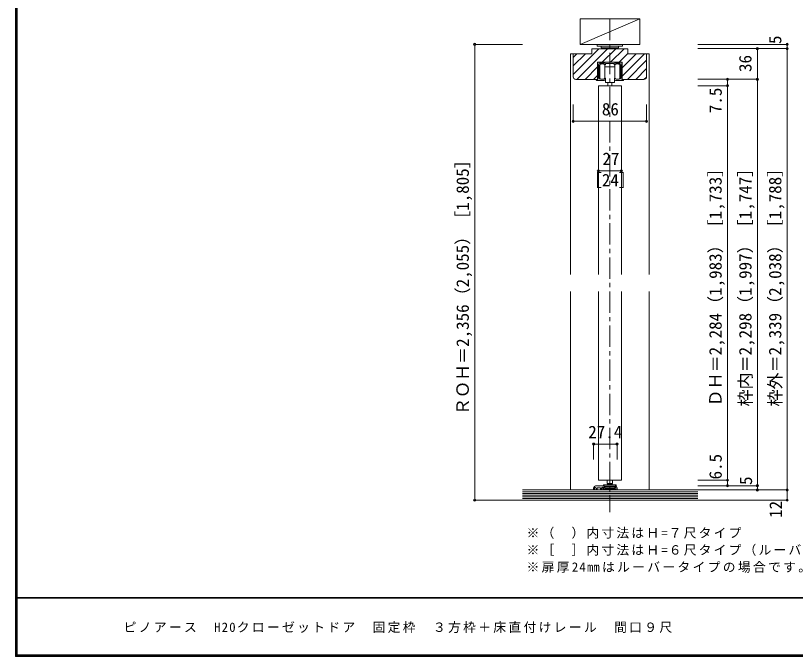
# Model space of a CAD drawing. Units: millimetres at full size, sheet at 1:5. Extents: x -973 to 977, y -718 to 696.
# Drawn here: x -973 to -59, y -701 to 51 of the extents above; entities that cross this region are included whole.
import ezdxf
from ezdxf.enums import TextEntityAlignment as Align

# ---------------------------------------------------------------- set-up
doc = ezdxf.new("R2010")
doc.units = ezdxf.units.MM
doc.header["$LTSCALE"] = 5
doc.header["$PDMODE"] = 32
doc.header["$PDSIZE"] = 2.5
doc.linetypes.add('CHAIN1', pattern=[8, 5, -1, 1, -1])
for name, color, linetype, lineweight in [('0-0_補助線', 7, 'Continuous', 9), ('0-1_通り芯', 4, 'CHAIN1', 9), ('0-3_仕上げ', 2, 'Continuous', 9), ('0-4_枠', 3, 'Continuous', 9), ('0-6_扉', 6, 'Continuous', 9), ('0-7_金物', 7, 'Continuous', 9), ('0-A_文字', 7, 'Continuous', 9), ('0-B_寸法', 7, 'Continuous', 9), ('0-C_ハッチ', 4, 'Continuous', 9), ('F-1_枠', 6, 'Continuous', 9)]:
    doc.layers.add(name, color=color, linetype=linetype, lineweight=lineweight)
doc.layers.add('F-A_文字', color=7, linetype='Continuous')
doc.styles.add('ＭＳ ゴシック', font='')
doc.styles.get('ＭＳ ゴシック').set_extended_font_data('MS Gothic')

# ---------------------------------------------------------------- blocks, each defined once
blk = doc.blocks.new('03')
at = {"layer": '0-0_補助線'}
for p, q in [((-7.33, -0.352), (-7.33, 0.348)), ((-6.83, 0.848), (3.17, 0.848)), ((-2.83, 6.407), (-2.83, 2.368)), ((-2.83, 2.368), (3.17, 2.368)), ((-1.58, 2.148), (-2.83, 2.368)), ((-2.33, 1.848), (-2.83, 1.348)), ((-2.83, 0.848), (-2.83, 1.348)), ((3.17, 1.348), (-2.83, 1.348)), ((-2.33, 1.848), (2.67, 1.848)), ((-1.58, 2.148), (1.92, 2.148)), ((-1.58, 2.148), (-1.58, 1.848)), ((1.92, 2.148), (3.17, 2.368)), ((1.92, 2.148), (1.92, 1.848)), ((3.17, 1.348), (2.67, 1.848)), ((3.17, 2.368), (3.17, 6.407)), ((3.17, 1.348), (3.17, 0.848)), ((3.17, 0.848), (7.17, 0.848)), ((7.67, 0.348), (7.67, -0.352)), ((-7.33, -0.352), (-6.459, -0.352)), ((-6.459, -0.352), (-5.008, -0.582)), ((-5.008, -0.582), (-4.88, -0.602)), ((-4.88, -1.752), (-4.88, -0.602)), ((-4.88, -0.613), (5.22, -0.613)), ((-4.88, -1.952), (5.22, -1.952)), ((-4.83, -3.452), (5.17, -3.452)), ((5.22, -0.602), (6.8, -0.352)), ((5.22, -0.602), (5.22, -1.752)), ((6.8, -0.352), (7.67, -0.352))]:
    blk.add_line(p, q, dxfattribs=at)
for points in [[(-5.63, -2.652), (-5.63, -1.952), (-5.08, -1.952)], [(-5.08, -1.952), (-4.88, -1.952), (-4.88, -1.752)], [(5.22, -1.752), (5.22, -1.952), (5.42, -1.952)], [(5.42, -1.952), (5.97, -1.952), (5.97, -2.652)]]:
    blk.add_lwpolyline(points, dxfattribs=at)
for centre, radius, start, end in [((-6.83, 0.348), 0.5, 90, 180), ((7.17, 0.348), 0.5, 0, 90), ((-4.83, -2.652), 0.8, 180, 270), ((5.17, -2.652), 0.8, 270, 0)]:
    blk.add_arc(centre, radius, start, end, dxfattribs=at)
blk = doc.blocks.new('04')
at = {"layer": '0-0_補助線', "lineweight": 18}
for p, q in [((-13.926, 10.332), (-13.926, -8.668)), ((-12.926, 11.332), (-11.926, 11.332)), ((-11.926, 11.332), (-11.926, 11.232)), ((-11.726, 9.832), (-7.026, 9.832)), ((-5.426, 11.332), (5.574, 11.332)), ((-4.876, 9.832), (-0.426, 9.832)), ((-4.876, 8.432), (-4.876, 9.832)), ((-0.426, 9.832), (0.074, 10.332)), ((8.024, 9.832), (7.174, 9.832)), ((8.024, 9.832), (11.874, 9.832)), ((14.074, 10.332), (14.074, -8.668)), ((-12.726, 8.832), (-12.726, -6.766)), ((-5.076, 8.232), (-5.193, 8.232)), ((-5.105, 8.232), (-5.076, 8.232)), ((5.341, 8.232), (5.224, 8.232)), ((12.874, 8.832), (12.874, -6.766)), ((-15.926, -9.368), (-15.926, -8.968)), ((-13.926, -8.668), (-15.626, -8.668)), ((-10.926, -8.566), (-8.726, -8.566)), ((-5.526, -8.183), (-5.526, -8.868)), ((5.674, -8.183), (5.674, -8.868)), ((8.874, -8.566), (11.074, -8.566)), ((14.074, -8.668), (15.774, -8.668)), ((16.074, -8.968), (16.074, -9.368)), ((-6.526, -9.868), (-15.426, -9.868)), ((-2.418, -12.566), (-2.418, -12.716)), ((-2.418, -12.716), (-2.418, -16.168)), ((2.582, -12.566), (2.582, -12.716)), ((2.582, -12.716), (2.582, -16.168)), ((15.574, -9.868), (6.674, -9.868))]:
    blk.add_line(p, q, dxfattribs=at)
at = {"layer": '0-0_補助線'}
for p, q in [((-11.718, 8.434), (-11.718, 4.184)), ((-11.718, 5.234), (-11.718, -0.366)), ((-11.718, 3.234), (-11.718, 4.184)), ((-11.718, -2.366), (-11.718, 3.234)), ((-5.726, 5.951), (-5.226, 5.951)), ((-5.718, 6.434), (-5.718, 8.434)), ((-5.718, 6.434), (-5.718, 4.184)), ((-5.718, 4.184), (-5.718, 3.234)), ((-5.718, 3.234), (-5.718, -2.366)), ((-4.726, 5.951), (-5.226, 5.951)), ((-4.726, 5.951), (-5.226, 5.951)), ((0.074, 5.951), (-4.726, 5.951)), ((0.074, 5.951), (-4.726, 5.951)), ((0.074, 5.951), (4.874, 5.951)), ((0.074, 5.951), (4.874, 5.951)), ((4.874, 5.951), (5.374, 5.951)), ((4.874, 5.951), (5.374, 5.951)), ((5.874, 5.951), (5.374, 5.951)), ((5.882, 8.434), (5.882, 6.434)), ((5.882, 4.184), (5.882, 6.434)), ((5.882, 3.234), (5.882, 4.184)), ((5.882, -2.366), (5.882, 3.234)), ((11.882, 4.184), (11.882, 8.434)), ((11.882, 4.184), (11.882, 3.234)), ((11.882, 3.234), (11.882, -2.366)), ((-11.718, -3.316), (-11.718, -2.366)), ((-11.718, -3.316), (-11.718, -7.566)), ((-5.226, -7.249), (-5.726, -7.249)), ((-5.718, -2.366), (-5.718, -3.316)), ((-5.718, -5.566), (-5.718, -3.316)), ((-5.718, -7.566), (-5.718, -5.566)), ((-5.226, -8.549), (-5.226, -7.249)), ((-5.226, -7.249), (-5.226, -8.549)), ((-5.226, -12.049), (-5.226, -8.549)), ((5.374, -7.249), (5.874, -7.249)), ((5.374, -8.549), (5.374, -7.249)), ((5.374, -7.249), (5.374, -8.549)), ((5.374, -12.049), (5.374, -8.549)), ((5.882, -3.316), (5.882, -2.366)), ((5.882, -3.316), (5.882, -5.566)), ((5.882, -5.566), (5.882, -7.566)), ((11.882, -2.366), (11.882, -3.316)), ((11.882, -7.566), (11.882, -3.316)), ((-4.726, -12.549), (-2.926, -12.549)), ((-2.926, -12.549), (0.074, -12.549)), ((-2.426, -12.549), (0.074, -12.549)), ((2.574, -12.549), (0.074, -12.549)), ((3.074, -12.549), (0.074, -12.549)), ((4.874, -12.549), (3.074, -12.549))]:
    blk.add_line(p, q, dxfattribs=at)
at = {"layer": '0-0_補助線', "lineweight": 18}
for points in [[(-11.626, 10.932), (-5.426, 10.932), (-5.426, 11.332)], [(0.074, 10.332), (0.574, 9.832), (5.024, 9.832), (5.024, 8.432)], [(5.574, 11.332), (5.574, 10.932), (11.774, 10.932)], [(12.074, 11.232), (12.074, 11.332), (13.074, 11.332)]]:
    blk.add_lwpolyline(points, dxfattribs=at)
for centre, radius, start, end in [((-12.926, 10.332), 1, 90, 180), ((-11.726, 8.832), 1, 90, 180), ((-11.626, 11.232), 0.3, 180, 270), ((-7.026, 8.082), 1.75, 7.76643, 90), ((7.174, 8.082), 1.75, 90, 172.23357), ((11.774, 11.232), 0.3, 270, 0), ((11.874, 8.832), 1, 0, 90), ((13.074, 10.332), 1, 0, 90), ((-5.193, 8.332), 0.1, 187.76643, 270), ((-5.076, 8.432), 0.2, 270, 0), ((5.224, 8.432), 0.2, 180, 270), ((5.341, 8.332), 0.1, 270, 352.23357), ((-15.626, -8.968), 0.3, 90, 180), ((-10.926, -6.766), 1.8, 180, 270), ((-8.726, -3.566), 5, 270, 301.23293), ((-6.526, -8.868), 1, 270, 0), ((-5.926, -8.183), 0.4, 0, 121.23293), ((6.074, -8.183), 0.4, 58.76707, 180), ((6.674, -8.868), 1, 180, 270), ((8.874, -3.566), 5, 238.76707, 270), ((11.074, -6.766), 1.8, 270, 0), ((15.774, -8.968), 0.3, 0, 90), ((-15.426, -9.368), 0.5, 180, 270), ((15.574, -9.368), 0.5, 270, 0)]:
    blk.add_arc(centre, radius, start, end, dxfattribs=at)
at = {"layer": '0-0_補助線'}
for centre, radius, start, end in [((-8.718, 4.434), 5, 53.1301, 126.8699), ((8.882, 4.434), 5, 53.1301, 126.8699), ((-8.718, -3.566), 5, 233.1301, 306.8699), ((8.882, -3.566), 5, 233.1301, 306.8699), ((-4.726, -12.049), 0.5, 180, 270), ((4.874, -12.049), 0.5, 270, 0)]:
    blk.add_arc(centre, radius, start, end, dxfattribs=at)

msp = doc.modelspace()

# ---------------------------------------------------------------- linework, layer by layer
at = {"layer": '0-0_補助線', "color": 2}
msp.add_line((-290.775, -23.524), (-290.775, -3.524), dxfattribs=at)
at = {"layer": '0-0_補助線'}
for p, q in [((-295.375, -505.5), (-295.375, -502.8)), ((-294.375, -505.5), (-294.375, -502.757)), ((-293.375, -500.8), (-289.675, -500.8)), ((-291.375, -505.5), (-291.375, -502.9)), ((-291.275, -502.8), (-287.475, -502.8)), ((-289.375, -501.1), (-289.675, -500.8)), ((-289.375, -501.1), (-289.075, -500.8)), ((-282.775, -500.8), (-289.075, -500.8)), ((-287.375, -505.5), (-287.375, -502.9)), ((-286.187, -503.362), (-285.187, -502.362)), ((-284.675, -502.574), (-284.675, -504.5)), ((-283.575, -502.1), (-283.575, -504.1)), ((-282.675, -501.8), (-283.275, -501.8)), ((-282.475, -501.1), (-282.475, -501.6)), ((-270.275, -501.1), (-270.275, -501.6)), ((-270.275, -501.1), (-270.275, -501.6)), ((-270.075, -501.8), (-269.475, -501.8)), ((-269.175, -502.1), (-269.175, -504.1)), ((-267.975, -502.8), (-267.975, -505.5)), ((-295.375, -505.5), (-294.375, -505.5)), ((-292.475, -505.5), (-291.375, -505.5)), ((-287.375, -505.5), (-286.275, -505.5)), ((-286.275, -505.5), (-286.275, -503.574)), ((-283.675, -505.5), (-267.975, -505.5)), ((-283.075, -504.6), (-276.675, -504.6)), ((-276.375, -504.9), (-276.675, -504.6))]:
    msp.add_line(p, q, dxfattribs=at)
at = {"layer": '0-0_補助線', "color": 6}
msp.add_line((-289.875, -494), (-262.875, -494), dxfattribs=at)
at = {"layer": '0-0_補助線', "color": 2}
msp.add_lwpolyline([(-290.775, -3.524), (-261.975, -3.524), (-261.975, -23.524)], dxfattribs=at)
at = {"layer": '0-0_補助線'}
for points in [[(-292.475, -505.5), (-292.475, -503.45), (-293.521, -502.404)], [(-276.375, -504.9), (-276.075, -504.6), (-269.675, -504.6)]]:
    msp.add_lwpolyline(points, dxfattribs=at)
for centre, radius, start, end in [((-293.375, -502.8), 2, 90, 180), ((-293.875, -502.757), 0.5, 45, 180), ((-291.275, -502.9), 0.1, 90, 180), ((-287.475, -502.9), 0.1, 0, 90), ((-284.975, -502.574), 0.3, 360, 135), ((-283.275, -502.1), 0.3, 90, 180), ((-282.775, -501.1), 0.3, 360, 90), ((-282.675, -501.6), 0.2, 270, 360), ((-269.975, -501.1), 0.3, 90, 180), ((-270.075, -501.6), 0.2, 180, 270), ((-269.975, -502.8), 2, 360, 90), ((-269.475, -502.1), 0.3, 0, 90), ((-285.975, -503.574), 0.3, 135, 180), ((-283.675, -504.5), 1, 180, 270), ((-283.075, -504.1), 0.5, 180, 270), ((-269.675, -504.1), 0.5, 270, 0)]:
    msp.add_arc(centre, radius, start, end, dxfattribs=at)
at = {"layer": '0-1_通り芯'}
msp.add_line((-276.375, 47.5), (-276.375, -531.472), dxfattribs=at)
at = {"layer": '0-3_仕上げ', "color": 4}
msp.add_line((-241.375, 47.5), (-311.375, 17.5), dxfattribs=at)
at = {"layer": '0-3_仕上げ'}
for p, q in [((-378.87, -505.5), (-173.347, -505.5)), ((-378.87, -517.5), (-173.347, -517.5))]:
    msp.add_line(p, q, dxfattribs=at)
at = {"layer": '0-3_仕上げ', "color": 7}
for p, q in [((-378.87, -507.5), (-173.347, -507.5)), ((-378.87, -509.5), (-173.347, -509.5)), ((-378.87, -511.5), (-173.347, -511.5)), ((-378.87, -513.5), (-173.347, -513.5)), ((-378.87, -515.5), (-173.347, -515.5))]:
    msp.add_line(p, q, dxfattribs=at)
at = {"layer": '0-3_仕上げ', "color": 4}
msp.add_lwpolyline([(-311.375, 17.5), (-241.375, 17.5), (-241.375, 47.5), (-311.375, 47.5)], close=True, dxfattribs=at)
at = {"layer": '0-4_枠'}
for p, q in [((-297.347, 12.476), (-297.347, 6.457)), ((-255.347, 12.476), (-297.347, 12.476)), ((-255.347, 12.476), (-255.347, 6.476)), ((-319.347, -20.524), (-319.347, 6.457)), ((-297.347, 6.457), (-319.347, 6.457)), ((-255.347, 6.457), (-233.347, 6.457)), ((-233.347, -20.524), (-233.347, 6.476)), ((-316.347, -23.524), (-290.775, -23.524)), ((-236.347, -23.524), (-261.975, -23.524))]:
    msp.add_line(p, q, dxfattribs=at)
at = {"layer": '0-4_枠', "color": 4}
for p, q in [((-319.347, 6.457), (-322.375, 6.457)), ((-322.375, 6.457), (-322.375, -252.5)), ((-233.347, 6.457), (-230.375, 6.457)), ((-230.375, 6.457), (-230.375, -252.5)), ((-322.375, -272.5), (-322.375, -505.5)), ((-230.375, -272.5), (-230.375, -505.5))]:
    msp.add_line(p, q, dxfattribs=at)
at = {"layer": '0-4_枠'}
for centre, start, end in [((-316.347, -20.524), 180.00001, 270), ((-236.347, -20.524), 270, 0.00001)]:
    msp.add_arc(centre, 3, start, end, dxfattribs=at)
at = {"layer": '0-6_扉'}
for p, q in [((-289.875, -31), (-262.875, -31)), ((-289.875, -252.5), (-289.875, -31)), ((-262.875, -252.5), (-262.875, -31)), ((-289.875, -494), (-289.875, -272.5)), ((-262.875, -494), (-262.875, -272.5))]:
    msp.add_line(p, q, dxfattribs=at)
at = {"layer": '0-7_金物'}
for p, q in [((-291.375, 17.5), (-261.375, 17.5)), ((-291.375, 17.5), (-291.375, 15.5)), ((-291.375, 15.5), (-261.375, 15.5)), ((-286.375, 15.5), (-286.375, 13.5)), ((-286.375, 13.5), (-266.375, 13.5)), ((-285.375, 13.5), (-285.375, 12.476)), ((-267.375, 12.476), (-267.375, 13.5)), ((-266.375, 15.5), (-266.375, 13.5)), ((-261.375, 17.5), (-261.375, 15.5))]:
    msp.add_line(p, q, dxfattribs=at)
at = {"layer": '0-A_文字', "color": 4}
for p, q in [((-267.975, -451.6), (-295.375, -451.6)), ((-295.375, -451.6), (-295.375, -469.62)), ((-267.975, -451.6), (-267.975, -469.62))]:
    msp.add_line(p, q, dxfattribs=at)
at = {"layer": '0-A_文字'}
for p in [(-295.375, -451.6), (-267.975, -451.6)]:
    msp.add_point(p, dxfattribs=at)
at = {"layer": '0-B_寸法', "color": 4}
for p, q in [((-434.875, 17.5), (-434.875, -517.5)), ((-434.875, 17.5), (-378.871, 17.5)), ((-68.347, 17.5), (-173.347, 17.5)), ((-173.347, 12.5), (-68.347, 12.5)), ((-103.347, -505.5), (-103.347, 12.5)), ((-68.347, 17.5), (-68.347, -517.5)), ((-173.347, -23.5), (-138.347, -23.5)), ((-138.347, -23.5), (-103.347, -23.5)), ((-138.347, -500.5), (-138.347, -23.5)), ((-173.347, -31), (-138.347, -31)), ((-319.375, -72.747), (-319.375, -53.172)), ((-233.375, -72.747), (-233.375, -53.172)), ((-319.375, -72.747), (-233.375, -72.747)), ((-289.875, -116.957), (-289.875, -130.997)), ((-262.875, -116.957), (-262.875, -130.997)), ((-262.875, -130.997), (-289.875, -130.997)), ((-173.347, -494), (-138.347, -494)), ((-173.347, -500.5), (-103.347, -500.5)), ((-173.347, -505.5), (-68.347, -505.5)), ((-434.875, -517.5), (-378.871, -517.5)), ((-173.347, -517.5), (-68.347, -517.5)), ((-138.347, -517.5), (-103.347, -517.5))]:
    msp.add_line(p, q, dxfattribs=at)
at = {"layer": '0-B_寸法'}
for p in [(-434.875, 17.5), (-68.347, 17.5), (-103.347, 12.5), (-68.347, 12.5), (-138.347, -23.5), (-103.347, -23.5), (-138.347, -31), (-319.375, -72.747), (-233.375, -72.747), (-289.875, -130.997), (-262.875, -130.997), (-138.347, -494), (-138.347, -500.5), (-103.347, -500.5), (-103.347, -505.5), (-68.347, -505.5), (-434.875, -517.5), (-68.347, -517.5)]:
    msp.add_point(p, dxfattribs=at)
at = {"layer": '0-C_ハッチ'}
for p, q in [((-319.347, -17.738), (-289.134, 12.476)), ((-315.234, -23.524), (-279.234, 12.476)), ((-285.335, -3.524), (-269.335, 12.476)), ((-275.435, -3.524), (-259.435, 12.476)), ((-319.347, -7.838), (-305.052, 6.457)), ((-319.347, 2.061), (-314.951, 6.457)), ((-265.536, -3.524), (-255.347, 6.664)), ((-261.975, -9.863), (-245.655, 6.457)), ((-261.975, -19.762), (-235.755, 6.457)), ((-305.335, -23.524), (-290.775, -8.964)), ((-255.837, -23.524), (-233.347, -1.034)), ((-245.938, -23.524), (-233.347, -10.934)), ((-295.435, -23.524), (-290.775, -18.864)), ((-236.02, -23.506), (-233.365, -20.851))]:
    msp.add_line(p, q, dxfattribs=at)
at = {"layer": 'F-1_枠'}
for p, q in [((-973.347, 695.833), (-973.347, -700.833)), ((-972.514, 695.833), (-972.514, -700.833)), ((-971.68, 695.833), (-971.68, -700.833)), ((976.653, -631.667), (-973.347, -631.667)), ((976.653, -632.5), (-973.347, -632.5)), ((976.653, -699.167), (-973.347, -699.167)), ((976.653, -700), (-973.347, -700)), ((976.653, -700.833), (-973.347, -700.833))]:
    msp.add_line(p, q, dxfattribs=at)

# ---------------------------------------------------------------- block references
at = {"layer": '0-0_補助線'}
for name, p in [('04', (-276.449, -14.856)), ('03', (-276.545, -500.407))]:
    msp.add_blockref(name, p, dxfattribs=at)

# ---------------------------------------------------------------- texts
at = {"layer": '0-0_補助線', "style": 'ＭＳ ゴシック'}
for s, p in [('ＲＯＨ＝2,356（2,055）［1,805］', (-437.347, -417.5)), ('ＤＨ＝2,284（1,983）［1,733］', (-140.847, -407.5)), ('枠内＝2,298（1,997）［1,747］', (-105.847, -407.5)), ('枠外＝2,339（2,038）［1,788］', (-70.847, -407.5))]:
    msp.add_text(s, height=14.66, rotation=90, dxfattribs=at).set_placement(p, align=Align.BOTTOM_LEFT)
at = {"layer": '0-0_補助線', "insert": (-374.067, -562.764), "char_height": 11, "attachment_point": 7, "style": 'ＭＳ ゴシック'}
msp.add_mtext('\\T1.17;※（\u3000）内寸法はＨ=７尺タイプ', dxfattribs=at)
at = {"layer": '0-A_文字', "style": 'ＭＳ ゴシック'}
msp.add_text('27.4', height=14.66, dxfattribs=at).set_placement((-301.675, -449.1), align=Align.BOTTOM_LEFT)
at = {"layer": '0-A_文字', "char_height": 11, "attachment_point": 7, "style": 'ＭＳ ゴシック'}
for s, insert in [('\\T1.17;※［\u3000］内寸法はＨ=６尺タイプ（ルーバータイプのみ対応）', (-374.067, -582.764)), ('\\T1.18;※扉厚24㎜はルーバータイプの場合です。', (-374.067, -602.764))]:
    msp.add_mtext(s, dxfattribs=dict(at, insert=insert))
at = {"layer": '0-B_寸法', "style": 'ＭＳ ゴシック'}
for s, p in [('5', (-70.847, 17.92)), ('36', (-105.847, -14.875)), ('7.5', (-140.752, -63.193)), ('6.5', (-140.758, -493.105)), ('5', (-105.181, -499.605)), ('12', (-70.181, -538.264))]:
    msp.add_text(s, height=14.66, rotation=90, dxfattribs=at).set_placement(p, align=Align.BOTTOM_LEFT)
for s, p in [('86', (-285.75, -70.247)), ('27', (-285.125, -128.497)), ('［24］', (-305.75, -153.539))]:
    msp.add_text(s, height=14.66, dxfattribs=at).set_placement(p, align=Align.BOTTOM_LEFT)
at = {"layer": 'F-A_文字', "insert": (-846.68, -673.333), "char_height": 11, "attachment_point": 7, "style": 'ＭＳ ゴシック'}
msp.add_mtext('\\T1.18;ピノアース\u3000H20クローゼットドア\\~\\~固定枠\u3000３方枠＋床直付けレール\u3000間口９尺', dxfattribs=at)

doc.saveas('drawing.dxf')
